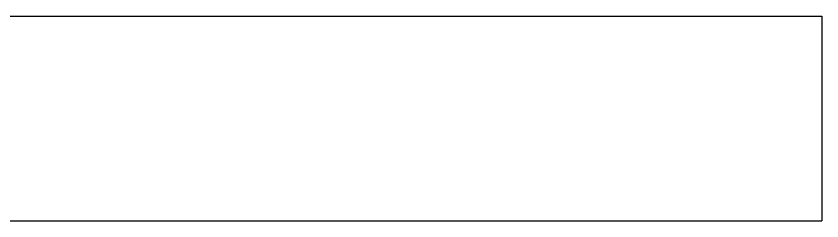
# Model space of a CAD drawing. Header units: millimetres. Extents: x -70 to 246, y -216 to 66.
# Drawn here: x 222.33 to 245.99, y -180 to -174 of the extents above; entities that cross this region are included whole.
import ezdxf

# ---------------------------------------------------------------- set-up
doc = ezdxf.new("R2010")
doc.units = ezdxf.units.MM
doc.layers.add('SIDE_YZ', color=7, linetype='Continuous')

msp = doc.modelspace()

# ---------------------------------------------------------------- linework, layer by layer
at = {"layer": 'SIDE_YZ'}
for p, q in [((221.297, -174), (223.311, -174)), ((223.311, -174), (225.257, -174)), ((225.257, -174), (227.131, -174)), ((227.131, -174), (228.93, -174)), ((228.93, -174), (230.653, -174)), ((230.653, -174), (232.295, -174)), ((232.295, -174), (233.854, -174)), ((233.854, -174), (235.328, -174)), ((235.328, -174), (236.715, -174)), ((236.715, -174), (238.012, -174)), ((238.012, -174), (239.218, -174)), ((239.218, -174), (240.33, -174)), ((240.33, -174), (241.346, -174)), ((241.346, -174), (242.265, -174)), ((242.265, -174), (243.086, -174)), ((243.086, -174), (243.807, -174)), ((243.807, -174), (244.428, -174)), ((244.428, -174), (244.946, -174)), ((244.946, -174), (245.362, -174)), ((245.362, -174), (245.674, -174)), ((245.674, -174), (245.883, -174)), ((245.883, -174), (245.987, -174)), ((245.987, -174), (245.987, -180)), ((221.297, -180), (223.311, -180)), ((223.311, -180), (225.257, -180)), ((225.257, -180), (227.131, -180)), ((227.131, -180), (228.93, -180)), ((228.93, -180), (230.653, -180)), ((230.653, -180), (232.295, -180)), ((232.295, -180), (233.854, -180)), ((233.854, -180), (235.328, -180)), ((235.328, -180), (236.715, -180)), ((236.715, -180), (238.012, -180)), ((238.012, -180), (239.218, -180)), ((239.218, -180), (240.33, -180)), ((240.33, -180), (241.346, -180)), ((241.346, -180), (242.265, -180)), ((242.265, -180), (243.086, -180)), ((243.086, -180), (243.807, -180)), ((243.807, -180), (244.428, -180)), ((244.428, -180), (244.946, -180)), ((244.946, -180), (245.362, -180)), ((245.362, -180), (245.674, -180)), ((245.674, -180), (245.883, -180)), ((245.883, -180), (245.987, -180))]:
    msp.add_line(p, q, dxfattribs=at)

doc.saveas('drawing.dxf')
